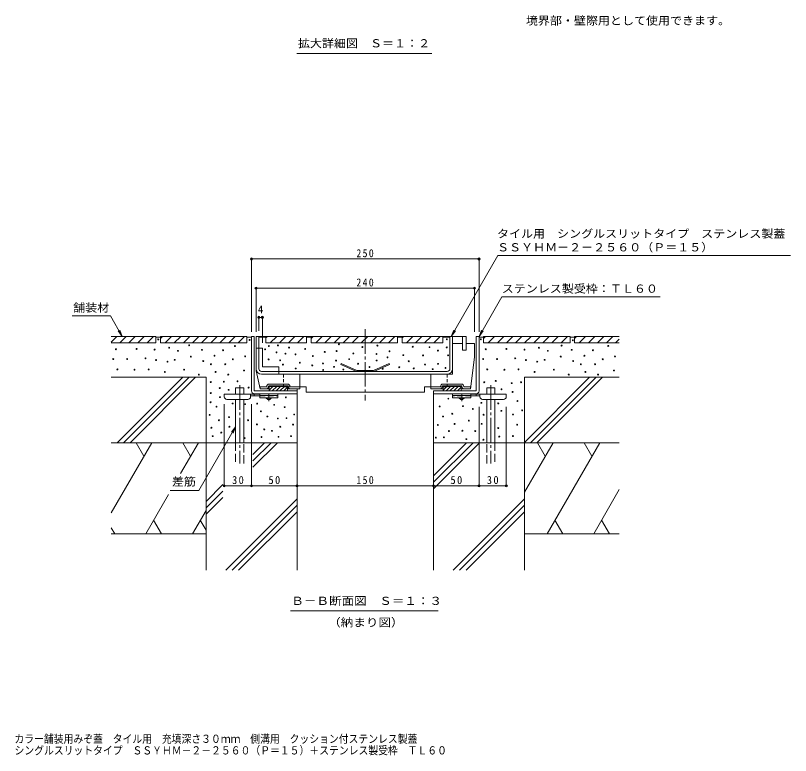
# Model space of a CAD drawing. Units: millimetres at full size, sheet at 1:3, with parts at other scales. Extents: x -1126 to 1153, y -824 to 816.
# Drawn here: x 210 to 1062, y -824 to -10 of the extents above; entities that cross this region are included whole.
import ezdxf
from ezdxf.enums import TextEntityAlignment as Align

# ---------------------------------------------------------------- set-up
doc = ezdxf.new("R2010")
doc.units = ezdxf.units.MM
doc.header["$LTSCALE"] = 3
doc.header["$PDMODE"] = 32
doc.header["$PDSIZE"] = 2.4
for name, pattern in [('CHAIN1', [8, 5, -1, 1, -1]), ('CHAIN2', [12, 9, -1, 1, -1]), ('DASHED1', [1.8, 1.2, -0.6]), ('DASHED2', [3, 2, -1]), ('DASHED3', [4, 3, -1])]:
    doc.linetypes.add(name, pattern=pattern)
for name, color, linetype, lineweight in [('4-0', 7, 'CHAIN2', 9), ('4-1', 2, 'Continuous', 9), ('4-2', 3, 'Continuous', 9), ('4-3', 4, 'Continuous', 9), ('4-4', 7, 'Continuous', 9), ('4-5', 7, 'Continuous', 9), ('4-6', 6, 'Continuous', 9), ('4-9', 5, 'DASHED1', 5), ('4-A', 6, 'Continuous', 9), ('4-C', 2, 'Continuous', 9), ('4-E', 7, 'Continuous', 9), ('D-5', 7, 'Continuous', 9)]:
    doc.layers.add(name, color=color, linetype=linetype, lineweight=lineweight)
doc.layers.add('F-5_F-5ﾚｲﾔ', color=2, linetype='Continuous')
doc.styles.add('ＭＳ ゴシック', font='')
doc.styles.get('ＭＳ ゴシック').set_extended_font_data('MS Gothic')

msp = doc.modelspace()

# ---------------------------------------------------------------- linework, layer by layer
at = {"layer": '4-0'}
msp.add_line((594.265, -355.362), (594.265, -433.478), dxfattribs=at)
at = {"layer": '4-1'}
for p, q in [((469.265, -423.119), (469.265, -363.119)), ((716.265, -363.119), (719.265, -363.119)), ((716.265, -423.119), (716.265, -363.119)), ((719.265, -423.119), (719.265, -363.119)), ((472.265, -423.119), (519.265, -423.119)), ((519.265, -426.119), (519.265, -423.119)), ((716.265, -423.119), (669.265, -423.119)), ((669.265, -426.119), (669.265, -423.119)), ((472.265, -426.119), (519.265, -426.119)), ((716.265, -426.119), (669.265, -426.119))]:
    msp.add_line(p, q, dxfattribs=at)
msp.add_lwpolyline([(472.265, -423.119), (472.265, -363.119), (469.265, -363.119)], dxfattribs=at)
for centre, start, end in [((472.265, -423.119), 180, 270), ((716.265, -423.119), 270, 0)]:
    msp.add_arc(centre, 3, start, end, dxfattribs=at)
at = {"layer": '4-2'}
for p, q in [((474.265, -398.619), (474.265, -363.119)), ((474.265, -363.119), (705.265, -363.119)), ((477.265, -398.619), (477.265, -363.119)), ((687.265, -398.619), (687.265, -363.119)), ((690.265, -371.119), (690.265, -363.119)), ((567.914, -393.119), (567.513, -394.035)), ((584.824, -401.619), (567.513, -394.035)), ((585.033, -400.619), (567.914, -393.119)), ((603.497, -400.619), (620.616, -393.119)), ((603.707, -401.619), (621.018, -394.035)), ((620.616, -393.119), (621.018, -394.035)), ((480.265, -401.619), (684.265, -401.619)), ((480.265, -404.619), (684.265, -404.619)), ((585.033, -400.619), (603.497, -400.619))]:
    msp.add_line(p, q, dxfattribs=at)
for centre, radius, start, end in [((480.265, -398.619), 6, 180, 270), ((480.265, -398.619), 3, 180, 270), ((684.265, -398.619), 3, 270, 0), ((684.265, -398.619), 6, 270, 0)]:
    msp.add_arc(centre, radius, start, end, dxfattribs=at)
at = {"layer": '4-3'}
for p, q in [((690.265, -404.619), (690.265, -371.119)), ((690.265, -371.119), (701.265, -371.119)), ((701.265, -378.119), (701.265, -371.119)), ((705.265, -371.119), (714.265, -371.119)), ((705.265, -378.119), (705.265, -371.119)), ((714.265, -386.119), (714.265, -371.119)), ((481.265, -376.119), (477.265, -376.119)), ((481.265, -376.119), (481.265, -396.619)), ((705.265, -378.119), (701.265, -378.119)), ((714.265, -386.119), (709.765, -420.619)), ((474.265, -398.619), (474.265, -401.119)), ((481.265, -396.619), (499.265, -396.619)), ((499.265, -401.619), (499.265, -396.619)), ((478.765, -420.619), (474.265, -401.119)), ((690.265, -404.619), (666.265, -404.619)), ((509.015, -415.619), (488.515, -415.619)), ((679.515, -415.619), (700.015, -415.619)), ((478.765, -420.619), (478.765, -418.619)), ((485.515, -418.619), (478.765, -418.619)), ((485.515, -420.619), (478.765, -420.619)), ((485.515, -420.619), (488.765, -420.619)), ((509.015, -417.619), (488.515, -417.619)), ((488.765, -417.619), (488.765, -423.119)), ((488.765, -417.719), (508.765, -417.719)), ((488.765, -417.819), (508.765, -417.819)), ((488.765, -417.919), (508.765, -417.919)), ((488.765, -418.019), (508.765, -418.019)), ((492.809, -418.119), (488.765, -422.163)), ((488.765, -418.119), (508.765, -418.119)), ((508.765, -423.119), (488.765, -423.119)), ((497.051, -418.119), (492.051, -423.119)), ((501.294, -418.119), (496.294, -423.119)), ((505.536, -418.119), (500.536, -423.119)), ((508.765, -419.133), (504.779, -423.119)), ((508.765, -417.619), (508.765, -423.119)), ((512.015, -418.619), (522.265, -418.619)), ((676.515, -418.619), (666.265, -418.619)), ((679.515, -417.619), (700.015, -417.619)), ((679.765, -417.619), (679.765, -423.119)), ((699.765, -417.719), (679.765, -417.719)), ((699.765, -417.819), (679.765, -417.819)), ((699.765, -417.919), (679.765, -417.919)), ((699.765, -418.019), (679.765, -418.019)), ((699.765, -418.119), (679.765, -418.119)), ((683.808, -418.119), (679.765, -422.163)), ((679.765, -423.119), (699.765, -423.119)), ((688.051, -418.119), (683.051, -423.119)), ((692.294, -418.119), (687.294, -423.119)), ((696.536, -418.119), (691.536, -423.119)), ((699.765, -419.133), (695.779, -423.119)), ((699.765, -417.619), (699.765, -423.119)), ((709.765, -420.619), (699.765, -420.619)), ((703.015, -418.619), (709.765, -418.619)), ((709.765, -420.619), (709.765, -418.619))]:
    msp.add_line(p, q, dxfattribs=at)
at = {"layer": '4-3', "linetype": 'DASHED1'}
for p, q in [((477.265, -376.119), (474.265, -376.119)), ((499.265, -404.619), (499.265, -401.619))]:
    msp.add_line(p, q, dxfattribs=at)
at = {"layer": '4-3'}
for points in [[(508.765, -420.619), (522.265, -420.619), (522.265, -404.619)], [(679.765, -420.619), (666.265, -420.619), (666.265, -404.619)]]:
    msp.add_lwpolyline(points, dxfattribs=at)
for centre, radius, start, end in [((488.515, -418.119), 2.5, 90, 180), ((509.015, -418.119), 2.5, 0, 90), ((679.515, -418.119), 2.5, 90, 180), ((700.015, -418.119), 2.5, 0, 90), ((485.515, -418.119), 0.5, 270, 0), ((485.515, -418.119), 2.5, 270, 0), ((488.515, -418.119), 0.5, 90, 180), ((509.015, -418.119), 0.5, 0, 90), ((512.015, -418.119), 2.5, 180, 270), ((512.015, -418.119), 0.5, 180, 270), ((676.515, -418.119), 0.5, 270, 0), ((676.515, -418.119), 2.5, 270, 0), ((679.515, -418.119), 0.5, 90, 180), ((700.015, -418.119), 0.5, 0, 90), ((703.015, -418.119), 2.5, 180, 270), ((703.015, -418.119), 0.5, 180, 270)]:
    msp.add_arc(centre, radius, start, end, dxfattribs=at)
at = {"layer": '4-4'}
for p, q in [((469.265, -277.124), (469.265, -358.12)), ((469.265, -278.024), (719.265, -278.024)), ((719.265, -277.124), (719.265, -358.12)), ((474.265, -309.241), (474.265, -358.12)), ((714.265, -310.141), (474.265, -310.141)), ((714.265, -309.241), (714.265, -358.12)), ((477.265, -341.358), (477.265, -357.119)), ((477.265, -342.258), (481.265, -342.258)), ((481.265, -341.358), (481.265, -370.119)), ((519.265, -528.267), (519.265, -431.119)), ((669.265, -528.267), (669.265, -431.119)), ((439.265, -528.267), (439.265, -437.619)), ((469.265, -528.267), (469.265, -437.619)), ((719.265, -528.267), (719.265, -440.419)), ((749.265, -528.267), (749.265, -440.419)), ((439.265, -527.367), (469.265, -527.367)), ((469.265, -527.367), (519.265, -527.367)), ((519.265, -527.367), (669.265, -527.367)), ((669.265, -527.367), (719.265, -527.367)), ((719.265, -527.367), (749.265, -527.367))]:
    msp.add_line(p, q, dxfattribs=at)
for p in [(469.265, -278.024), (719.265, -278.024), (474.265, -310.141), (714.265, -310.141), (477.265, -342.258), (481.265, -342.258), (439.265, -527.367), (469.265, -527.367), (519.265, -527.367), (669.265, -527.367), (719.265, -527.367), (749.265, -527.367)]:
    msp.add_point(p, dxfattribs=at)
at = {"layer": '4-5'}
for p, q in [((744.285, -319.783), (719.265, -363.119)), ((918.285, -319.783), (744.285, -319.783)), ((327.299, -363.119), (324.429, -356.19)), ((688.765, -363.119), (693.331, -357.169)), ((719.265, -363.119), (722.135, -356.19)), ((719.265, -363.119), (723.831, -357.169)), ((451.807, -462.505), (411.421, -532.456)), ((451.807, -462.505), (447.241, -468.455)), ((451.807, -462.505), (448.936, -469.434)), ((411.421, -532.456), (379.751, -532.456)), ((511.954, -664.978), (674.568, -664.978))]:
    msp.add_line(p, q, dxfattribs=at)
for points in [[(1061.57, -274.217), (740.093, -274.217), (688.765, -363.119), (691.635, -356.19)], [(272.229, -340.35), (314.153, -340.35), (327.299, -363.119), (322.734, -357.169)]]:
    msp.add_lwpolyline(points, dxfattribs=at)
at = {"layer": '4-6'}
for p, q in [((419.265, -408.119), (315.065, -408.119)), ((322.133, -479.682), (393.696, -408.119)), ((328.767, -480.119), (400.767, -408.119)), ((335.838, -480.119), (407.838, -408.119)), ((419.265, -480.119), (419.265, -408.119)), ((769.265, -480.119), (769.265, -408.119)), ((769.265, -479.682), (840.827, -408.119)), ((769.265, -408.119), (873.465, -408.119)), ((775.899, -480.119), (847.898, -408.119)), ((782.97, -480.119), (854.969, -408.119)), ((451.807, -426.619), (451.807, -419.619)), ((519.265, -420.619), (519.265, -620.119)), ((669.265, -423.119), (669.265, -620.119)), ((727.723, -419.619), (736.724, -419.619)), ((727.723, -426.619), (727.723, -419.619)), ((736.724, -426.619), (736.724, -419.619)), ((451.807, -480.119), (451.807, -432.419)), ((460.807, -480.119), (460.807, -432.419)), ((727.723, -480.119), (727.723, -432.419)), ((736.724, -480.119), (736.724, -432.419)), ((419.265, -480.119), (315.065, -480.119)), ((359.591, -480.119), (315.065, -557.241)), ((342.544, -480.119), (351.067, -494.883)), ((410.893, -480.119), (391.403, -513.878)), ((393.846, -480.119), (402.37, -494.883)), ((519.265, -480.119), (419.265, -480.119)), ((419.265, -480.119), (419.265, -620.119)), ((470.818, -492.929), (483.627, -480.119)), ((470.818, -500), (490.699, -480.119)), ((470.818, -507.071), (497.77, -480.119)), ((669.265, -480.119), (769.265, -480.119)), ((669.265, -516.5), (705.645, -480.119)), ((669.265, -523.571), (712.716, -480.119)), ((669.265, -530.642), (719.787, -480.119)), ((800.596, -480.119), (769.265, -534.387)), ((769.265, -480.119), (769.265, -620.119)), ((769.265, -480.119), (873.465, -480.119)), ((783.549, -480.119), (792.073, -494.883)), ((851.899, -480.119), (794.164, -580.119)), ((834.851, -480.119), (843.375, -494.883)), ((419.265, -544.482), (437.698, -526.048)), ((419.265, -551.553), (437.698, -533.12)), ((873.465, -531.623), (845.466, -580.119)), ((378.145, -536.841), (353.158, -580.119)), ((419.265, -558.624), (437.698, -540.191)), ((440.907, -620.119), (519.265, -541.762)), ((690.907, -620.119), (769.265, -541.762)), ((447.978, -620.119), (519.265, -548.833)), ((697.978, -620.119), (769.265, -548.833)), ((419.265, -554.477), (404.46, -580.119)), ((455.049, -620.119), (519.265, -555.904)), ((705.049, -620.119), (769.265, -555.904)), ((361.682, -565.356), (370.206, -580.119)), ((412.984, -565.356), (419.265, -576.235)), ((802.687, -565.356), (811.211, -580.119)), ((853.989, -565.356), (862.513, -580.119)), ((315.065, -573.471), (318.904, -580.119)), ((419.265, -580.119), (315.065, -580.119)), ((769.265, -580.119), (873.465, -580.119))]:
    msp.add_line(p, q, dxfattribs=at)
at = {"layer": '4-6', "linetype": 'CHAIN2'}
for p, q in [((456.307, -416.834), (456.307, -502.786)), ((732.224, -416.834), (732.224, -502.786))]:
    msp.add_line(p, q, dxfattribs=at)
at = {"layer": '4-6', "linetype": 'DASHED3'}
for p, q in [((451.807, -480.119), (451.807, -502.786)), ((460.807, -502.786), (460.807, -480.119)), ((727.723, -502.786), (727.723, -480.119)), ((736.724, -480.119), (736.724, -502.786))]:
    msp.add_line(p, q, dxfattribs=at)
at = {"layer": '4-6'}
msp.add_lwpolyline([(460.807, -426.619), (460.807, -419.619), (451.807, -419.619)], dxfattribs=at)
at = {"layer": '4-9'}
for p, q in [((504.265, -404.619), (504.265, -418.619)), ((504.265, -418.619), (522.265, -418.619))]:
    msp.add_line(p, q, dxfattribs=at)
at = {"layer": '4-9', "linetype": 'Continuous'}
msp.add_line((529.265, -424.619), (659.265, -424.619), dxfattribs=at)
at = {"layer": '4-9'}
msp.add_lwpolyline([(684.265, -404.619), (684.265, -418.619), (666.265, -418.619)], dxfattribs=at)
at = {"layer": '4-9', "linetype": 'Continuous'}
for points in [[(522.265, -418.619), (529.265, -418.619), (529.265, -424.619)], [(666.265, -418.619), (659.265, -418.619), (659.265, -424.619)]]:
    msp.add_lwpolyline(points, dxfattribs=at)
at = {"layer": '4-A'}
msp.add_lwpolyline([(705.265, -378.119), (701.265, -378.119), (701.265, -363.119), (705.265, -363.119)], close=True, dxfattribs=at)
at = {"layer": '4-C', "color": 4}
for p, q in [((439.265, -429.419), (439.265, -426.619)), ((439.265, -426.619), (478.265, -426.619)), ((465.265, -432.419), (442.265, -432.419)), ((468.26, -428.619), (478.265, -428.619)), ((468.265, -429.419), (468.265, -426.619)), ((472.265, -428.619), (472.265, -426.619)), ((749.265, -426.619), (710.265, -426.619)), ((720.27, -428.619), (710.265, -428.619)), ((716.265, -428.619), (716.265, -426.619)), ((720.265, -429.419), (720.265, -426.619)), ((723.265, -432.419), (746.265, -432.419)), ((749.265, -429.419), (749.265, -426.619))]:
    msp.add_line(p, q, dxfattribs=at)
at = {"layer": '4-C', "color": 3}
for p, q in [((478.265, -426.119), (478.265, -430.619)), ((478.265, -426.119), (498.265, -426.119)), ((478.265, -428.119), (498.265, -428.119)), ((478.265, -430.619), (498.265, -430.619)), ((498.265, -426.119), (498.265, -430.619)), ((690.265, -426.119), (690.265, -430.619)), ((710.265, -426.119), (690.265, -426.119)), ((710.265, -428.119), (690.265, -428.119)), ((710.265, -430.619), (690.265, -430.619)), ((710.265, -426.119), (710.265, -430.619))]:
    msp.add_line(p, q, dxfattribs=at)
at = {"layer": '4-C', "color": 3, "linetype": 'DASHED2'}
for p, q in [((478.265, -428.619), (498.265, -428.619)), ((710.265, -428.619), (690.265, -428.619))]:
    msp.add_line(p, q, dxfattribs=at)
at = {"layer": '4-C'}
for p, q in [((485.515, -431.119), (485.515, -430.619)), ((487.265, -432.619), (485.515, -431.119)), ((491.015, -431.119), (485.515, -431.119)), ((489.265, -432.619), (487.265, -432.619)), ((491.015, -431.119), (489.265, -432.619)), ((491.015, -431.119), (491.015, -430.619)), ((697.515, -431.119), (697.515, -430.619)), ((697.515, -431.119), (699.265, -432.619)), ((697.515, -431.119), (703.015, -431.119)), ((699.265, -432.619), (701.265, -432.619)), ((701.265, -432.619), (703.015, -431.119)), ((703.015, -431.119), (703.015, -430.619))]:
    msp.add_line(p, q, dxfattribs=at)
at = {"layer": '4-C', "color": 4, "linetype": 'CHAIN1'}
for p, q in [((488.265, -434.167), (488.265, -426.119)), ((700.265, -434.167), (700.265, -426.119))]:
    msp.add_line(p, q, dxfattribs=at)
at = {"layer": '4-C', "color": 4}
for centre, start, end in [((442.265, -429.419), 180, 270), ((465.265, -429.419), 270, 0), ((723.265, -429.419), 180, 270), ((746.265, -429.419), 270, 0)]:
    msp.add_arc(centre, 3, start, end, dxfattribs=at)
at = {"layer": '4-E', "color": 2}
for p, q in [((315.065, -363.119), (364.265, -363.119)), ((315.065, -369.48), (321.426, -363.119)), ((324.426, -370.119), (331.426, -363.119)), ((334.426, -370.119), (341.426, -363.119)), ((344.426, -370.119), (351.426, -363.119)), ((354.426, -370.119), (361.426, -363.119)), ((364.265, -363.119), (364.265, -370.119)), ((364.265, -364.119), (369.265, -364.119)), ((369.265, -363.119), (369.265, -370.119)), ((369.265, -363.119), (464.265, -363.119)), ((369.265, -365.28), (371.426, -363.119)), ((374.426, -370.119), (381.426, -363.119)), ((384.426, -370.119), (391.426, -363.119)), ((394.426, -370.119), (401.426, -363.119)), ((404.426, -370.119), (411.426, -363.119)), ((414.426, -370.119), (421.426, -363.119)), ((424.426, -370.119), (431.426, -363.119)), ((434.426, -370.119), (441.426, -363.119)), ((444.426, -370.119), (451.426, -363.119)), ((454.426, -370.119), (461.426, -363.119)), ((464.265, -363.119), (464.265, -370.119)), ((464.265, -364.119), (469.265, -364.119)), ((477.265, -364.119), (485.165, -364.119)), ((485.165, -363.119), (529.765, -363.119)), ((485.165, -363.119), (485.165, -370.119)), ((485.165, -364.88), (486.926, -363.119)), ((489.926, -370.119), (496.926, -363.119)), ((499.926, -370.119), (506.926, -363.119)), ((509.926, -370.119), (516.926, -363.119)), ((519.926, -370.119), (526.926, -363.119)), ((529.765, -363.119), (529.765, -370.119)), ((529.765, -364.119), (534.765, -364.119)), ((534.765, -363.119), (629.765, -363.119)), ((534.765, -363.119), (534.765, -370.119)), ((534.765, -365.28), (536.926, -363.119)), ((539.926, -370.119), (546.926, -363.119)), ((549.926, -370.119), (556.926, -363.119)), ((559.926, -370.119), (566.926, -363.119)), ((569.926, -370.119), (576.926, -363.119)), ((579.926, -370.119), (586.926, -363.119)), ((589.926, -370.119), (596.926, -363.119)), ((599.926, -370.119), (606.926, -363.119)), ((609.926, -370.119), (616.926, -363.119)), ((619.926, -370.119), (626.926, -363.119)), ((629.765, -363.119), (629.765, -370.119)), ((629.765, -364.119), (634.765, -364.119)), ((634.765, -363.119), (679.365, -363.119)), ((634.765, -363.119), (634.765, -370.119)), ((634.765, -364.88), (636.526, -363.119)), ((639.526, -370.119), (646.526, -363.119)), ((649.526, -370.119), (656.526, -363.119)), ((659.526, -370.119), (666.526, -363.119)), ((669.526, -370.119), (676.526, -363.119)), ((679.365, -363.119), (679.365, -370.119)), ((687.265, -364.119), (679.365, -364.119)), ((719.265, -364.119), (724.265, -364.119)), ((724.265, -363.119), (724.265, -370.119)), ((724.265, -363.119), (819.265, -363.119)), ((724.265, -365.28), (726.426, -363.119)), ((729.426, -370.119), (736.426, -363.119)), ((739.426, -370.119), (746.426, -363.119)), ((749.426, -370.119), (756.426, -363.119)), ((759.426, -370.119), (766.426, -363.119)), ((769.426, -370.119), (776.426, -363.119)), ((779.426, -370.119), (786.426, -363.119)), ((789.426, -370.119), (796.426, -363.119)), ((799.426, -370.119), (806.426, -363.119)), ((809.426, -370.119), (816.426, -363.119)), ((819.265, -363.119), (819.265, -370.119)), ((819.265, -364.119), (824.265, -364.119)), ((824.265, -363.119), (873.465, -363.119)), ((824.265, -363.119), (824.265, -370.119)), ((824.265, -365.28), (826.426, -363.119)), ((829.426, -370.119), (836.426, -363.119)), ((839.426, -370.119), (846.426, -363.119)), ((849.426, -370.119), (856.426, -363.119)), ((859.426, -370.119), (866.426, -363.119)), ((869.426, -370.119), (873.465, -366.08)), ((364.265, -370.119), (315.065, -370.119)), ((464.265, -370.119), (369.265, -370.119)), ((485.165, -370.119), (529.765, -370.119)), ((629.765, -370.119), (534.765, -370.119)), ((634.765, -370.119), (679.365, -370.119)), ((819.265, -370.119), (724.265, -370.119)), ((873.465, -370.119), (824.265, -370.119))]:
    msp.add_line(p, q, dxfattribs=at)
at = {"layer": '4-E'}
for centre in [(366.857, -366.385), (683.942, -366.283), (721.226, -366.266), (400.799, -372.895), (451.011, -373.808), (467.183, -367.026), (488.337, -373.799), (498.316, -373.065), (565.315, -371.785), (591.17, -374.836), (607.564, -373.292), (646.429, -374.466), (664.818, -374.988), (810.025, -373.254), (822.35, -367.386), (861.28, -373.646), (320.25, -377.346), (342.943, -376.955), (362.832, -377.607), (378.751, -375.602), (388.459, -378.977), (414.747, -377.95), (438.027, -378.341), (484.188, -377.356), (496.723, -380.757), (506.564, -382.115), (510.539, -375.465), (517.64, -382.976), (528.204, -376.977), (549.723, -380.237), (562.765, -379.324), (581.163, -381.822), (606.581, -382.504), (620.911, -379.434), (635.996, -383.726), (674.078, -378.77), (683.86, -375.248), (726.679, -377.346), (749.372, -376.955), (769.261, -377.607), (785.18, -375.602), (794.888, -378.977), (821.176, -377.95), (844.456, -378.341), (317.372, -388.057), (332.64, -388.041), (352.724, -387.258), (364.397, -389.149), (376.917, -390.91), (384.938, -388.954), (402.618, -385.383), (416.312, -390.274), (428.637, -384.405), (448.786, -388.318), (462.285, -385.188), (488.003, -388.4), (500.754, -389.466), (522.413, -392.152), (536.681, -384.802), (562.161, -389.764), (576.557, -388.134), (606.752, -389.669), (618.693, -386.257), (642.021, -390.455), (657.776, -383.987), (685.312, -383.949), (723.801, -388.057), (739.069, -388.041), (759.153, -387.258), (770.826, -389.149), (783.346, -390.91), (791.367, -388.954), (809.047, -385.383), (822.741, -390.274), (835.066, -384.405), (855.216, -388.318), (868.714, -385.188), (321.945, -399.387), (340.726, -399.779), (356.245, -399.387), (395.111, -399.713), (424.724, -393.796), (440.374, -393.796), (461.111, -400.643), (503.818, -394.142), (517.807, -398.464), (536.06, -395.052), (547.831, -392.834), (548.001, -399.999), (559.943, -396.587), (570.178, -399.658), (586.385, -393.175), (598.965, -396.908), (613.509, -398.805), (631.587, -397.106), (647.499, -398.28), (659.91, -394.199), (668.439, -399.146), (674.239, -393.346), (682.428, -397.81), (728.374, -399.387), (747.155, -399.779), (762.675, -399.387), (801.54, -399.713), (831.153, -393.796), (846.804, -393.796), (867.54, -400.643), (373.983, -402.257), (411.421, -405.142), (429.81, -402.208), (443.7, -405.142), (780.412, -402.257), (817.85, -405.142), (836.24, -402.208), (850.129, -405.142), (424.44, -413.302), (438.873, -412.955), (453.827, -412.433), (725.008, -413.618), (737.702, -412.053), (755.265, -414.574), (765.525, -413.531), (424.449, -425.421), (434.383, -419.978), (444.081, -421.93), (466.087, -419.389), (743.988, -421.23), (756.181, -424.172), (434.552, -429.905), (507.027, -430.227), (685.571, -431.59), (761.423, -434.157), (424.372, -435.61), (430.812, -440.398), (448.499, -436.96), (462.325, -437.686), (475.439, -437.082), (494.128, -438.402), (505.705, -440.897), (676.045, -440.149), (701.548, -439.87), (712.493, -442.895), (721.853, -436.139), (740.382, -436.805), (423.284, -449.442), (479.57, -445.522), (486.757, -451.235), (516.097, -448.97), (679.801, -451.229), (689.904, -448.194), (724.294, -449.232), (743.835, -445), (756.612, -449.054), (766.706, -444.53), (433.502, -455.289), (444.558, -451.972), (465.543, -455.327), (475.273, -459.83), (498.182, -453.446), (507.699, -453.06), (514.951, -460.08), (692.484, -459.373), (708.086, -455.688), (722.186, -459.217), (761.157, -460.233), (425.209, -463.581), (436.035, -468.85), (445.004, -462.424), (483.256, -465.424), (491.749, -466.929), (500.924, -462.424), (674.057, -460.479), (686.219, -467.236), (701.049, -466.832), (715.195, -467.165), (740.395, -463.919), (426.683, -472.795), (461.66, -474.966), (480.266, -473.81), (498.919, -473.532), (512.72, -472.812), (671.813, -474.418), (680.691, -474.115), (705.383, -476.081), (724.072, -476.748), (741.491, -473.322), (756.489, -472.764)]:
    msp.add_circle(centre, 0.5, dxfattribs=at)
at = {"layer": 'D-5'}
msp.add_line((519.227, -51.988), (667.296, -51.988), dxfattribs=at)

# ---------------------------------------------------------------- texts
at = {"layer": '4-4', "color": 2, "style": 'ＭＳ ゴシック'}
msp.add_text('4', height=8.798, dxfattribs=at).set_placement((476.265, -340.458), align=Align.BOTTOM_LEFT)
at = {"layer": '4-4', "color": 2, "char_height": 8.798, "attachment_point": 7, "style": 'ＭＳ ゴシック'}
for s, insert in [('\\T1.27;\\W0.9;250', (584.515, -276.224)), ('\\T1.27;\\W0.9;240', (584.515, -308.341)), ('\\T1.27;\\W0.95;30', (447.89, -525.567)), ('\\T1.27;\\W0.95;50', (487.89, -525.567)), ('\\T1.27;\\W0.9;150', (584.515, -525.567)), ('\\T1.27;\\W0.95;50', (687.89, -525.567)), ('\\T1.27;\\W0.95;30', (727.89, -525.567))]:
    msp.add_mtext(s, dxfattribs=dict(at, insert=insert))
at = {"layer": '4-5', "color": 2, "style": 'ＭＳ ゴシック'}
for s, width, p in [('タイル用\u3000シングルスリットタイプ\u3000ステンレス製蓋', 1.1, (739.07, -257.336)), ('ＳＳＹＨＭ－２－２５６０（Ｐ＝１５）', 1.1, (739.07, -272.336)), ('ステンレス製受枠：ＴＬ６０', 1.1, (744.285, -317.775)), ('舗装材', 1.1, (273.305, -338.674)), ('差筋', 1.1, (381.731, -529.886)), ('Ｂ－Ｂ断面図\u3000Ｓ＝１：３', 1.15, (513.023, -661.021)), ('（納まり図）', 1.15, (553.511, -684.701))]:
    msp.add_text(s, height=8.798, dxfattribs=dict(at, width=width)).set_placement(p, align=Align.BOTTOM_LEFT)
at = {"layer": 'D-5', "color": 2, "style": 'ＭＳ ゴシック', "width": 1.1}
for s, p in [('\u3000境界部・壁際用として使用できます。', (757.575, -23.089)), ('拡大詳細図\u3000Ｓ＝１：２', (520.296, -48.031))]:
    msp.add_text(s, height=8.798, dxfattribs=at).set_placement(p, align=Align.BOTTOM_LEFT)
at = {"layer": 'F-5_F-5ﾚｲﾔ', "style": 'ＭＳ ゴシック', "width": 0.9}
for s, p in [('カラー舗装用みぞ蓋\u3000タイル用\u3000充填深さ３０ｍｍ\u3000側溝用\u3000クッション付ステンレス製蓋', (208.737, -812.699)), ('シングルスリットタイプ\u3000ＳＳＹＨＭ－２－２５６０（Ｐ＝１５）＋ステンレス製受枠\u3000ＴＬ６０', (208.812, -825.389))]:
    msp.add_text(s, height=8.798, dxfattribs=at).set_placement(p, align=Align.BOTTOM_LEFT)

doc.saveas('drawing.dxf')
